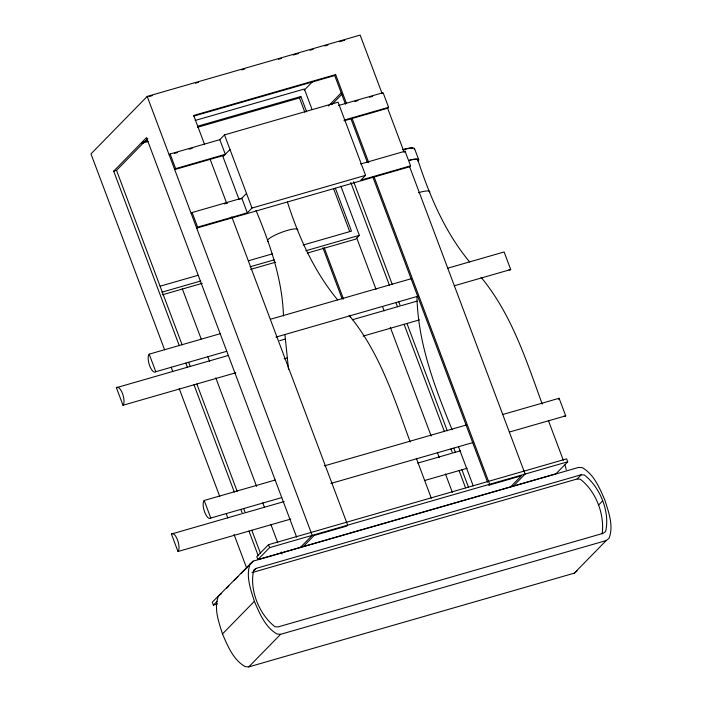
<?xml version="1.0" encoding="UTF-8"?>
<svg xmlns="http://www.w3.org/2000/svg" width="702" height="702" viewBox="0 0 702 702"><rect width="100%" height="100%" fill="white"/><g stroke="black" fill="none" stroke-linecap="round" stroke-linejoin="round"><path stroke-width="1.05" d="M250.36 563.32C245.428 575.684 250.632 589.32 254.361 601.324C259.582 613.364 265.075 627.062 276.921 633.985L280.633 634.301L606.195 540.558L608.967 538.381C613.89 526.017 608.695 512.381 604.966 500.377C599.745 488.346 594.252 474.649 582.406 467.716L578.694 467.4L253.132 561.144L212.285 602.176L213.382 605.106L217.594 603.895M602.184 533.836C604.703 514.285 596.059 491.4 580.317 479.229L577.167 478.966L251.939 572.613M382.116 93.559L360.144 35.1L147.192 96.42L90.979 153.896L164.61 349.78M179.282 345.691L113.689 171.183L146.481 137.653L296.656 537.188M113.689 171.183L116.532 170.367L147.797 138.399M169.191 154.94L170.13 153.984L219.823 139.68L224.5 134.889L338.074 102.185L365.575 175.342L360.889 180.133L410.582 165.83L405.08 151.193L360.565 164.014M219.823 139.68L225.316 154.308L175.632 168.62L174.693 169.577L224.377 155.265M230.002 149.517L222.973 156.704L239.092 199.579M304.185 90.233L312.802 81.423M197.499 127.299L299.473 97.938L300.877 96.499L306.625 111.802M191.19 213.469L192.129 212.513L241.813 198.201L247.315 212.838L197.631 227.141L196.692 228.097L409.643 166.786L410.582 165.83M193.796 116.111L334.714 75.544L335.653 74.579L346.428 103.264M328.378 106.002L341.339 92.752M331.985 104.405L341.892 94.27M240.883 199.166L246.499 193.419M247.315 212.838L252 208.046L365.575 175.342M338.566 105.484L383.081 92.673L388.583 107.301L387.644 108.257L344.164 120.779M404.141 152.15L405.08 151.193M340.891 186.214L359.354 235.328L355.607 239.163L307.292 253.071M268.497 544.699L256.783 556.677L257.88 559.599L556.01 473.762L567.725 461.784L566.628 458.862L268.497 544.699L269.594 547.63L257.88 559.599M226.57 588.311L228.843 585.977M234.161 580.545L237.952 576.667M240.988 573.56L253.132 561.144M213.382 605.106L217.041 601.36M253.308 571.209L256.046 568.409L581.282 474.763L584.424 475.035C600.087 487.206 610.178 511.933 605.633 531.44L603.281 533.292L278.045 626.939L274.894 626.675C259.24 614.504 249.149 589.768 253.694 570.261L256.046 568.409M300.474 547.341L312.188 535.363L147.192 96.42M303.317 546.525L314.084 535.503L346.735 526.105L347.674 525.149L231.8 216.857M577.079 570.98L574.306 573.157L248.754 666.9L245.042 666.584C233.196 659.661 227.702 645.963 222.481 633.924L254.361 601.324M248.754 666.9L280.633 634.301M510.582 486.846L521.358 475.824L488.706 485.231L489.645 484.266L374.148 177.001M513.425 486.021L525.131 474.052L409.485 166.374M577.167 478.966L581.282 474.763M598.332 505.308L602.439 501.105M574.306 573.157L606.195 540.558M221.253 593.743L218.48 595.919C213.548 608.283 218.752 621.919 222.481 633.924M177.992 551.535L171.411 534.029L172.139 533.573A9.556 3.571 73.9 0 1 177.834 540.83A9.556 3.571 73.9 0 1 178.08 551.474L290.742 519.068M149.096 96.56L152.255 95.647M195.393 83.231L198.543 82.318M241.681 69.893L244.84 68.989M278.51 59.293L281.669 58.389M293.243 55.054L298.499 53.536M310.073 50.202L313.232 49.298M324.807 45.963L327.957 45.051M339.531 41.725L344.796 40.207M335.653 74.579L193.682 115.461L204.466 144.138M195.13 120.463L304.361 89.014L312.048 109.477M143.182 141.909L147.385 140.698M197.85 126.167L300.877 96.499M141.778 143.348L148.078 141.532M174.438 153.431L177.588 152.527M189.128 149.201L192.269 148.297M354.87 101.483L358.02 100.57M369.559 97.253L372.701 96.341M344.068 120.121L388.583 107.301M224.315 203.931L227.422 203.036M160.135 286.205L197.982 275.307M248.447 260.775L272.63 253.817M303.115 245.033L351.474 231.116L335.38 188.285M161.908 292.181L200.763 280.993M250.123 266.778L274.28 259.828M305.791 250.754L359.354 235.328M162.355 294.805L202.264 283.31M250.579 269.401L275.789 262.144M226.781 351.272L155.791 371.718A9.556 3.571 73.9 0 1 149.684 365.812A9.556 3.571 73.9 0 1 149.193 354.159L220.182 333.722M270.367 319.27L411.354 278.676M447.744 268.19L504.115 251.965L510.714 269.524L454.343 285.749M275.912 337.127L417.953 296.226M235.758 372.78L122.999 405.247L116.4 387.688L228.106 355.519M279.659 340.681L284.915 339.163M352.255 319.779L400.342 305.932L398.797 301.825M401.386 305.633L417.041 301.123M284.152 358.845L287.311 357.932M363.066 336.118L419.463 319.884M281.774 497.595L210.793 518.032A9.556 3.571 73.9 0 1 204.677 512.127A9.556 3.571 73.9 0 1 204.194 500.473L275.175 480.036M324.306 465.891L466.347 424.991M502.737 414.513L559.108 398.28L565.707 415.838L509.336 432.072M330.905 483.441L472.946 442.55M171.411 534.029L241.348 513.89M244.287 513.048L242.392 513.592L240.856 509.503M284.161 501.561L245.235 512.776L243.699 508.687M417.787 463.092L451.456 453.395M460.565 450.772L452.509 453.088L450.974 449.008M424.368 480.589L467.146 468.269M269.594 547.63L567.725 461.784M469.647 261.951C444.945 232.213 429.861 196.437 417.865 160.03M337.653 299.921C314.005 271.262 298.798 237.179 287.408 202.062M481.098 277.334C511.504 314.066 526.149 359.95 542.198 404.045M349.105 315.295C379.51 352.035 394.155 397.911 410.205 442.006M548.341 420.393L563.329 460.258M414.513 148.561L418.708 159.714M387.513 107.915L404.089 152.018M352.202 118.62L368.761 162.662M334.714 75.544L345.498 104.221M350.886 118.559L367.436 162.601M372.832 176.939L487.548 482.151M452.114 429.764C434.792 387.258 418.05 343.55 416.962 297.06M458.652 447.139L473.245 485.977M353.65 181.721L392.234 284.371M406.941 323.49L447.279 430.809M453.808 448.183L455.344 452.272M461.925 469.778L468.418 487.048M350.816 182.538L389.399 285.188M395.954 302.641L397.499 306.748M404.098 324.306L444.436 431.625M459.082 470.594L465.575 487.864M356.765 238.066L376.044 289.347M382.599 306.783L384.143 310.889M390.303 327.299L431.168 436.003M437.337 452.413L439.268 457.546M445.437 473.955L452.369 492.418M299.473 97.938L304.843 112.215M333.59 188.698L349.684 231.528M416.347 458.353L431.326 498.218M324.263 247.859L343.515 299.07M349.675 315.461L350.438 317.506M322.938 247.797L342.19 299.008M256.002 210.389C270.007 244.12 282.301 279.089 283.476 315.961M224.5 134.889L252 208.046M210.24 159.503L226.79 203.545M170.13 153.984L175.632 168.62M192.129 212.513L197.631 227.141M182.301 288.741L201.158 338.926M207.704 356.335L209.626 361.46M215.786 377.843L256.599 486.416M262.759 502.799L264.294 506.897M270.84 524.306L277.773 542.743M281.239 551.965L282.002 554.01M116.532 170.367L182.125 344.875M188.68 362.32L190.224 366.426M196.823 383.985L237.162 491.312M251.816 530.273L260.591 553.641M185.846 363.136L187.39 367.243M193.989 384.801L234.328 492.128M248.973 531.089L258.134 555.475M171.165 367.216L172.71 371.314M179.256 388.75L219.735 496.437M226.29 513.873L227.834 517.971M234.003 534.389L246.718 568.225M149.193 354.159L155.791 371.718M204.194 500.473L210.793 518.032M565.04 464.996L566.268 469.787M288.531 369.392L284.968 335.021M418.41 192.734A16.164 3.115 -20.6 0 1 429.519 192.567M409.336 160.363A16.164 3.115 -20.6 0 1 417.646 160.977M402.562 149.737A17.059 3.282 -20.6 0 1 414.277 149.561M409.705 160.065A17.059 3.282 -20.6 0 1 418.471 160.714M403.308 149.71A16.164 3.115 -20.6 0 1 412.873 148.324M268.304 241.523A16.164 3.115 -20.6 0 1 281.502 232.371A16.164 3.115 -20.6 0 1 297.516 230.528M116.4 387.688A9.556 3.571 73.9 0 1 122.517 393.594A9.556 3.571 73.9 0 1 122.999 405.247M565.707 415.838A9.556 3.571 73.9 0 1 563.864 416.102M558.494 399.324A9.556 3.571 73.9 0 1 559.108 398.28M510.714 269.524A9.556 3.571 73.9 0 1 508.862 269.779"/></g></svg>
